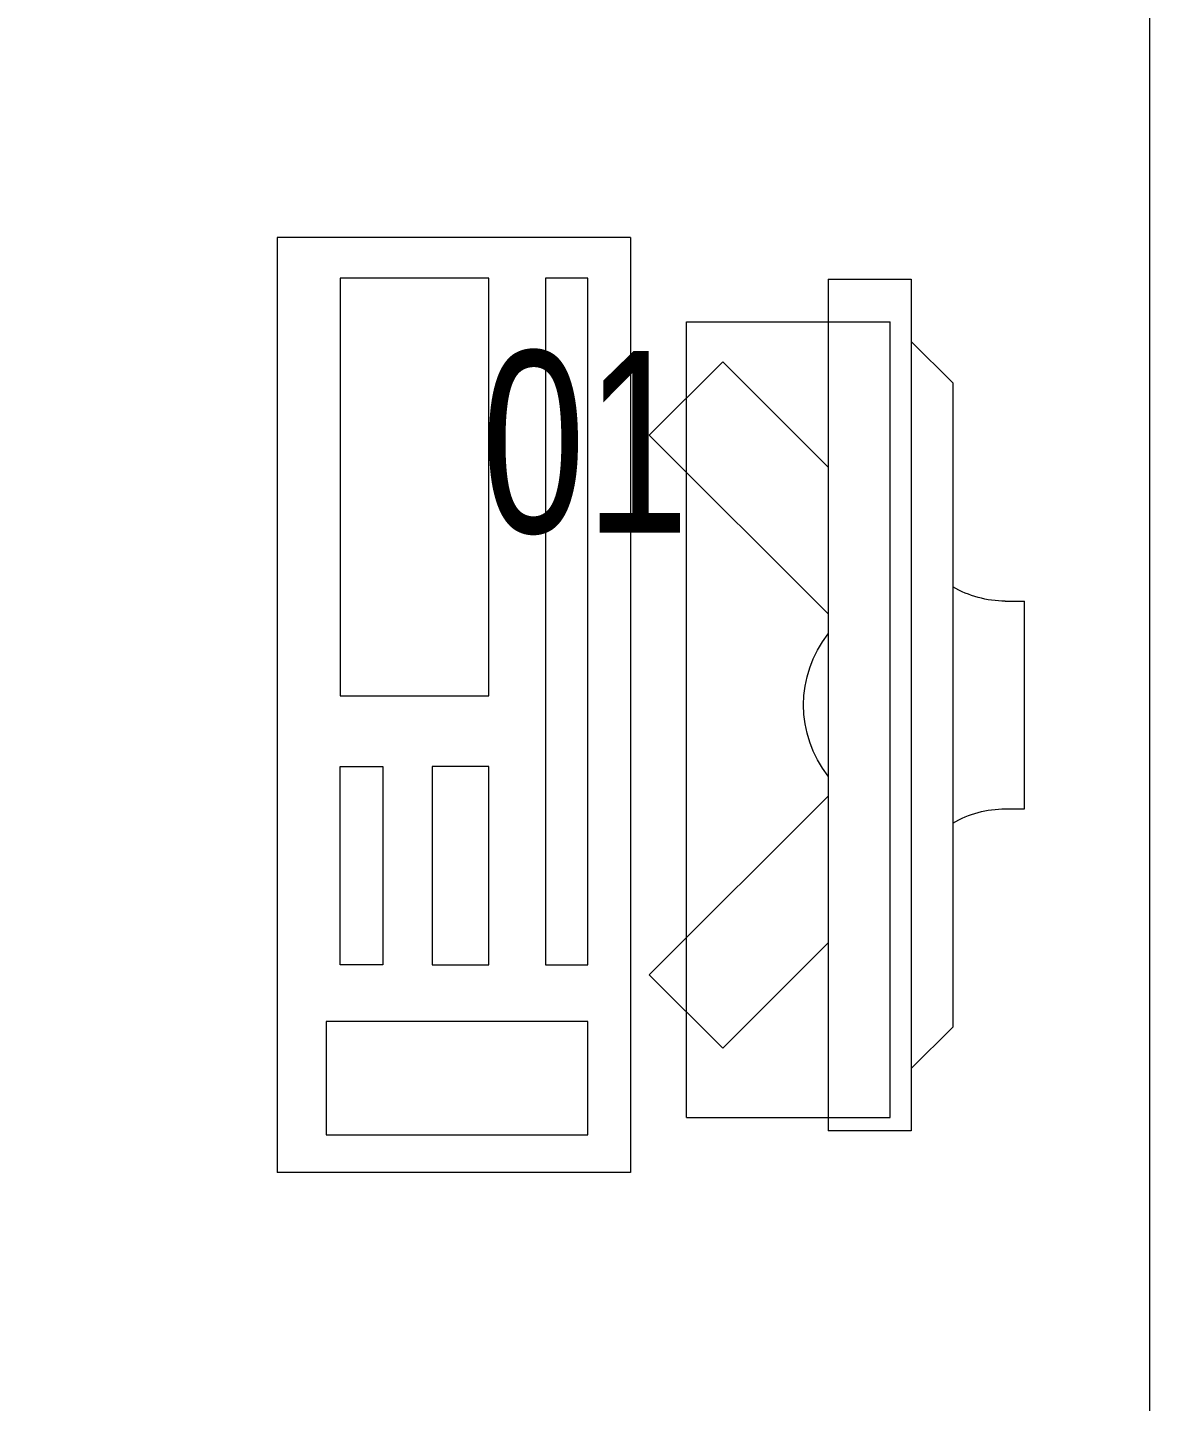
# Model space of a CAD drawing. Header units: metres. Extents: x -18745 to 220762, y -1579758 to -1356048.
# Drawn here: x 141092 to 141631, y -1428740 to -1428079 of the extents above; entities that cross this region are included whole.
import ezdxf

# ---------------------------------------------------------------- set-up
doc = ezdxf.new("R2010")
doc.units = ezdxf.units.M
doc.layers.get('0').update_dxf_attribs({"lineweight": 0})
doc.layers.add('A-100 - Copy$0$Medical Equipment and Furniture', color=8, linetype='Continuous', lineweight=0)
doc.layers.add('A-100 - Copy$0$Walls', color=8, linetype='Continuous', lineweight=0)
doc.styles.add('A-100 - Copy$0$X3G_ENTITY_257CFD', font='swisscl.ttf', dxfattribs={"height": 200})

# ---------------------------------------------------------------- blocks, each defined once
blk = doc.blocks.new('A-100 - Copy$0$ITCWLS1-P')
for p, q in [((-0.17, 0.45), (-0.17, 0)), ((-0.17, 0.45), (0, 0.45)), ((0, 0.45), (0, 0)), ((-0.26509, 0.43, 0), (-0.30509, 0.43, 0)), ((-0.30509, 0.43, 0), (-0.30509, 0.02, 0)), ((-0.26509, 0.43, 0), (-0.26509, 0.02, 0)), ((-0.14957, 0.43047), (-0.12914, 0.43047)), ((-0.12914, 0.43047), (-0.12914, 0.40893)), ((-0.197, 0.40939), (-0.295, 0.40939)), ((-0.295, 0.02639), (-0.295, 0.40939)), ((-0.197, 0.02639), (-0.197, 0.40939)), ((-0.32509, 0.38, 0), (-0.30509, 0.4, 0)), ((-0.32509, 0.38, 0), (-0.32509, 0.07, 0)), ((-0.35032, 0.275), (-0.35961, 0.275)), ((-0.35961, 0.175), (-0.35961, 0.275)), ((-0.35032, 0.175), (-0.35961, 0.175)), ((-0.32509, 0.07, 0), (-0.30509, 0.05, 0)), ((-0.30509, 0.02, 0), (-0.26509, 0.02, 0)), ((-0.197, 0.02639), (-0.295, 0.02639)), ((-0.17, 0), (0, 0))]:
    blk.add_line(p, q)
at = {"extrusion": (2.48281e-10, 3.18408e-10, -1)}
for p, q in [((-0.26509, 0.33952), (-0.21443, 0.39019)), ((-0.17907, 0.35483), (-0.21443, 0.39019)), ((-0.26509, 0.26881), (-0.17907, 0.35483))]:
    blk.add_line(p, q, dxfattribs=at)
at = {"extrusion": (2.48281e-10, -3.18408e-10, -1)}
for p, q in [((-0.26509, 0.18119), (-0.17907, 0.09517)), ((-0.26509, 0.11048), (-0.21443, 0.05981)), ((-0.17907, 0.09517), (-0.21443, 0.05981))]:
    blk.add_line(p, q, dxfattribs=at)
for points in [[(-0.12914, 0.40893), (-0.12914, 0.09996), (-0.14957, 0.09996), (-0.14957, 0.43047)], [(-0.14957, 0.09997), (-0.14957, 0.09997), (-0.14957, 0.09997), (-0.14957, 0.09997), (-0.14957, 0.09997), (-0.14957, 0.09997), (-0.14957, 0.09997), (-0.14957, 0.09997), (-0.14957, 0.09997)], [(-0.14957, 0.09997), (-0.14957, 0.09997), (-0.14957, 0.09997), (-0.14957, 0.09997), (-0.14957, 0.09997), (-0.14957, 0.09997), (-0.14957, 0.09997), (-0.14957, 0.09997), (-0.14957, 0.09997), (-0.14957, 0.09997), (-0.14957, 0.09997), (-0.14957, 0.09997), (-0.14957, 0.09997), (-0.14957, 0.09997), (-0.14957, 0.09997), (-0.14957, 0.09997), (-0.14957, 0.09997), (-0.14957, 0.09997)], [(-0.14957, 0.09996), (-0.14957, 0.09996), (-0.14957, 0.09996), (-0.14957, 0.09996), (-0.14957, 0.09996), (-0.14957, 0.09996), (-0.14957, 0.09996), (-0.14957, 0.09996), (-0.14957, 0.09996), (-0.14957, 0.09996)], [(-0.14957, 0.09996), (-0.14957, 0.09996), (-0.14957, 0.09996), (-0.14957, 0.09996), (-0.14957, 0.09996), (-0.14957, 0.09996), (-0.14957, 0.09996)], [(-0.14957, 0.09997), (-0.14957, 0.09997), (-0.14957, 0.09997), (-0.14957, 0.09997), (-0.14957, 0.09997), (-0.14957, 0.09997), (-0.14957, 0.09997), (-0.14957, 0.09997), (-0.14957, 0.09997), (-0.14957, 0.09997)], [(-0.14957, 0.09997), (-0.14957, 0.09997), (-0.14957, 0.09997), (-0.14957, 0.09997), (-0.14957, 0.09997), (-0.14957, 0.09997), (-0.14957, 0.09997), (-0.14957, 0.09997), (-0.14957, 0.09997), (-0.14957, 0.09997), (-0.14957, 0.09997), (-0.14957, 0.09997), (-0.14957, 0.09997), (-0.14957, 0.09997), (-0.14957, 0.09997)], [(-0.14957, 0.09997), (-0.14957, 0.09997), (-0.14957, 0.09997), (-0.14957, 0.09997), (-0.14957, 0.09997), (-0.14957, 0.09997), (-0.14957, 0.09997), (-0.14957, 0.09997), (-0.14957, 0.09997), (-0.14957, 0.09997)], [(-0.14957, 0.09997), (-0.14957, 0.09997), (-0.14957, 0.09997), (-0.14957, 0.09997), (-0.14957, 0.09997), (-0.14957, 0.09997), (-0.14957, 0.09997), (-0.14957, 0.09997), (-0.14957, 0.09997), (-0.14957, 0.09997)], [(-0.14957, 0.09996), (-0.14957, 0.09996), (-0.14957, 0.09996), (-0.14957, 0.09996), (-0.14957, 0.09996), (-0.14957, 0.09996), (-0.14957, 0.09996), (-0.14957, 0.09996), (-0.14957, 0.09996), (-0.14957, 0.09996), (-0.14957, 0.09996), (-0.14957, 0.09996), (-0.14957, 0.09996), (-0.14957, 0.09996), (-0.14957, 0.09996), (-0.14957, 0.09996), (-0.14957, 0.09996), (-0.14957, 0.09996), (-0.14957, 0.09997), (-0.14957, 0.09997), (-0.14957, 0.09997), (-0.14957, 0.09997), (-0.14957, 0.09997), (-0.14957, 0.09997), (-0.14957, 0.09997), (-0.14957, 0.09997), (-0.14957, 0.09997), (-0.14957, 0.09997), (-0.14957, 0.09997), (-0.14957, 0.09997), (-0.14957, 0.09997), (-0.14957, 0.09997), (-0.14956, 0.09997), (-0.14956, 0.09997), (-0.14956, 0.09997), (-0.14956, 0.09996), (-0.14956, 0.09996), (-0.14956, 0.09996), (-0.14956, 0.09996), (-0.14956, 0.09996), (-0.14956, 0.09996), (-0.14956, 0.09996), (-0.14956, 0.09996), (-0.14956, 0.09996), (-0.14956, 0.09996), (-0.14956, 0.09996), (-0.14956, 0.09996), (-0.14956, 0.09996), (-0.14957, 0.09996), (-0.14957, 0.09996), (-0.14957, 0.09996), (-0.14957, 0.09996), (-0.14957, 0.09996), (-0.14957, 0.09996)], [(-0.14957, 0.09996), (-0.14957, 0.09996), (-0.14957, 0.09996), (-0.14957, 0.09996), (-0.14957, 0.09996), (-0.14957, 0.09996), (-0.14957, 0.09996), (-0.14957, 0.09996), (-0.14957, 0.09996), (-0.14957, 0.09996), (-0.14957, 0.09997), (-0.14957, 0.09997), (-0.14957, 0.09997), (-0.14957, 0.09996), (-0.14957, 0.09996), (-0.14957, 0.09996), (-0.14957, 0.09996), (-0.14957, 0.09996), (-0.14957, 0.09996), (-0.14957, 0.09997), (-0.14957, 0.09997), (-0.14957, 0.09997), (-0.14957, 0.09997), (-0.14957, 0.09997), (-0.14957, 0.09997), (-0.14957, 0.09997), (-0.14957, 0.09997), (-0.14957, 0.09997), (-0.14957, 0.09997), (-0.14957, 0.09997), (-0.14957, 0.09997), (-0.14957, 0.09997), (-0.14957, 0.09997), (-0.14957, 0.09997), (-0.14957, 0.09997), (-0.14957, 0.09997), (-0.14957, 0.09997), (-0.14957, 0.09997), (-0.14957, 0.09997), (-0.14957, 0.09997), (-0.14957, 0.09997), (-0.14957, 0.09997), (-0.14957, 0.09997), (-0.14957, 0.09997), (-0.14957, 0.09997), (-0.14957, 0.09997), (-0.14957, 0.09997), (-0.14957, 0.09997), (-0.14957, 0.09997), (-0.14957, 0.09997), (-0.14957, 0.09997), (-0.14957, 0.09997), (-0.14957, 0.09997), (-0.14957, 0.09997), (-0.14957, 0.09997), (-0.14957, 0.09997), (-0.14957, 0.09997), (-0.14957, 0.09997), (-0.14957, 0.09997), (-0.14957, 0.09997), (-0.14957, 0.09997), (-0.14957, 0.09997), (-0.14957, 0.09997), (-0.14957, 0.09997), (-0.14957, 0.09997), (-0.14957, 0.09997), (-0.14957, 0.09997), (-0.14957, 0.09997), (-0.14957, 0.09997), (-0.14957, 0.09997), (-0.14957, 0.09997), (-0.14957, 0.09997), (-0.14957, 0.09997), (-0.14957, 0.09997), (-0.14957, 0.09997), (-0.14957, 0.09997), (-0.14957, 0.09997), (-0.14957, 0.09997), (-0.14957, 0.09997), (-0.14957, 0.09997), (-0.14956, 0.09997), (-0.14957, 0.09997), (-0.14957, 0.09997), (-0.14957, 0.09997), (-0.14957, 0.09997), (-0.14956, 0.09997), (-0.14957, 0.09997), (-0.14957, 0.09997), (-0.14957, 0.09997), (-0.14957, 0.09997), (-0.14957, 0.09997), (-0.14957, 0.09997), (-0.14957, 0.09997), (-0.14957, 0.09997), (-0.14957, 0.09997), (-0.14957, 0.09997), (-0.14956, 0.09997), (-0.14957, 0.09996), (-0.14957, 0.09996), (-0.14957, 0.09996), (-0.14956, 0.09996), (-0.14957, 0.09996), (-0.14957, 0.09996), (-0.14957, 0.09996), (-0.14957, 0.09996), (-0.14957, 0.09996), (-0.14957, 0.09996), (-0.14957, 0.09996), (-0.14957, 0.09996), (-0.14957, 0.09996), (-0.14957, 0.09996)], [(-0.14957, 0.09996), (-0.14957, 0.09996), (-0.14957, 0.09996), (-0.14957, 0.09996), (-0.14957, 0.09996), (-0.14957, 0.09996), (-0.14957, 0.09996), (-0.14957, 0.09996)], [(-0.14957, 0.09996), (-0.14957, 0.09996), (-0.14957, 0.09996), (-0.14957, 0.09996), (-0.14957, 0.09996), (-0.14957, 0.09996), (-0.14957, 0.09996), (-0.14957, 0.09996), (-0.14957, 0.09996), (-0.14957, 0.09996), (-0.14957, 0.09996), (-0.14957, 0.09996), (-0.14957, 0.09996), (-0.14957, 0.09996), (-0.14957, 0.09996), (-0.14957, 0.09996), (-0.14957, 0.09996), (-0.14957, 0.09996), (-0.14957, 0.09996), (-0.14957, 0.09996), (-0.14957, 0.09996), (-0.14957, 0.09996), (-0.14957, 0.09996), (-0.14957, 0.09996), (-0.14957, 0.09996), (-0.14957, 0.09996), (-0.14957, 0.09996), (-0.14957, 0.09996), (-0.14957, 0.09996), (-0.14957, 0.09996), (-0.14957, 0.09996), (-0.14957, 0.09996), (-0.14957, 0.09996), (-0.14957, 0.09996), (-0.14957, 0.09996), (-0.14957, 0.09996), (-0.14957, 0.09996), (-0.14957, 0.09996), (-0.14957, 0.09996), (-0.14957, 0.09996), (-0.14957, 0.09996), (-0.14957, 0.09996), (-0.14957, 0.09996), (-0.14957, 0.09996), (-0.14957, 0.09996), (-0.14957, 0.09996), (-0.14957, 0.09996), (-0.14957, 0.09996), (-0.14956, 0.09996), (-0.14956, 0.09996), (-0.14956, 0.09996), (-0.14956, 0.09996), (-0.14957, 0.09996), (-0.14957, 0.09996), (-0.14957, 0.09996), (-0.14957, 0.09996), (-0.14957, 0.09996), (-0.14957, 0.09996), (-0.14956, 0.09996), (-0.14957, 0.09996), (-0.14957, 0.09996), (-0.14957, 0.09996), (-0.14957, 0.09996), (-0.14957, 0.09996), (-0.14957, 0.09996), (-0.14957, 0.09996), (-0.14957, 0.09996), (-0.14957, 0.09996), (-0.14957, 0.09996), (-0.14956, 0.09996), (-0.14956, 0.09996), (-0.14957, 0.09996), (-0.14957, 0.09996), (-0.14957, 0.09996), (-0.14957, 0.09996), (-0.14957, 0.09996), (-0.14957, 0.09996), (-0.14957, 0.09996), (-0.14957, 0.09996), (-0.14957, 0.09996), (-0.14957, 0.09996), (-0.14957, 0.09996), (-0.14957, 0.09996), (-0.14957, 0.09996), (-0.14957, 0.09996), (-0.14957, 0.09996), (-0.14957, 0.09996), (-0.14957, 0.09996), (-0.14957, 0.09996)], [(-0.14957, 0.09996), (-0.14957, 0.09996), (-0.14957, 0.09996), (-0.14957, 0.09996), (-0.14957, 0.09996), (-0.14957, 0.09996), (-0.14957, 0.09996), (-0.14957, 0.09996), (-0.14957, 0.09996), (-0.14957, 0.09996), (-0.14957, 0.09996), (-0.14957, 0.09996)], [(-0.14957, 0.09996), (-0.14957, 0.09996), (-0.14956, 0.09996), (-0.14956, 0.09996), (-0.14956, 0.09996), (-0.14956, 0.09996), (-0.14957, 0.09996)], [(-0.14957, 0.09996), (-0.14957, 0.09996), (-0.14957, 0.09996), (-0.14957, 0.09996), (-0.14957, 0.09996), (-0.14957, 0.09996), (-0.14957, 0.09996), (-0.14957, 0.09996), (-0.14957, 0.09996), (-0.14956, 0.09996), (-0.14956, 0.09996), (-0.14956, 0.09996), (-0.14956, 0.09996), (-0.14956, 0.09996), (-0.14956, 0.09996), (-0.14956, 0.09996), (-0.14957, 0.09996)]]:
    blk.add_lwpolyline(points)
for points in [[(-0.1019, 0.43047), (-0.03039, 0.43047), (-0.03039, 0.22944), (-0.1019, 0.22944)], [(-0.1019, 0.19536), (-0.07466, 0.19536), (-0.07466, 0.09996), (-0.1019, 0.09996)], [(-0.03039, 0.19536), (-0.05082, 0.19536), (-0.05082, 0.09996), (-0.03039, 0.09996)], [(-0.14956, 0.09996), (-0.14956, 0.09996), (-0.14956, 0.09996), (-0.14956, 0.09996), (-0.14956, 0.09996), (-0.14956, 0.09996), (-0.14956, 0.09996), (-0.14956, 0.09996), (-0.14957, 0.09996), (-0.14957, 0.09996), (-0.14957, 0.09996), (-0.14957, 0.09996), (-0.14957, 0.09996), (-0.14957, 0.09996), (-0.14957, 0.09996), (-0.14957, 0.09996), (-0.14957, 0.09996), (-0.14957, 0.09996), (-0.14957, 0.09996), (-0.14957, 0.09996), (-0.14957, 0.09996), (-0.14957, 0.09996), (-0.14957, 0.09996), (-0.14957, 0.09996), (-0.14957, 0.09996), (-0.14957, 0.09996), (-0.14957, 0.09996), (-0.14957, 0.09996), (-0.14957, 0.09996), (-0.14957, 0.09996), (-0.14957, 0.09996), (-0.14957, 0.09996), (-0.14957, 0.09996), (-0.14957, 0.09996), (-0.14957, 0.09996), (-0.14957, 0.09996), (-0.14957, 0.09996), (-0.14957, 0.09996), (-0.14957, 0.09996), (-0.14957, 0.09996), (-0.14957, 0.09996), (-0.14957, 0.09996), (-0.14957, 0.09996), (-0.14957, 0.09996), (-0.14957, 0.09996), (-0.14957, 0.09996), (-0.14957, 0.09996), (-0.14957, 0.09996), (-0.14957, 0.09996), (-0.14957, 0.09996), (-0.14957, 0.09996), (-0.14957, 0.09996), (-0.14957, 0.09996), (-0.14957, 0.09996), (-0.14957, 0.09996), (-0.14957, 0.09996), (-0.14957, 0.09996), (-0.14956, 0.09996), (-0.14956, 0.09996), (-0.14956, 0.09996), (-0.14956, 0.09996), (-0.14956, 0.09996), (-0.14956, 0.09996), (-0.14956, 0.09996), (-0.14956, 0.09996), (-0.14956, 0.09996), (-0.14956, 0.09996), (-0.14956, 0.09996), (-0.14956, 0.09996), (-0.14956, 0.09996), (-0.14956, 0.09996), (-0.14956, 0.09996), (-0.14956, 0.09996), (-0.14956, 0.09996), (-0.14956, 0.09996), (-0.14956, 0.09996), (-0.14956, 0.09996), (-0.14956, 0.09996), (-0.14956, 0.09996), (-0.14956, 0.09996), (-0.14956, 0.09996), (-0.14956, 0.09996), (-0.14956, 0.09996), (-0.14956, 0.09996), (-0.14956, 0.09996), (-0.14956, 0.09996), (-0.14956, 0.09996), (-0.14956, 0.09996), (-0.14956, 0.09996), (-0.14957, 0.09996), (-0.14957, 0.09996), (-0.14957, 0.09996), (-0.14957, 0.09996), (-0.14957, 0.09996), (-0.14957, 0.09996), (-0.14957, 0.09996), (-0.14957, 0.09996), (-0.14957, 0.09996), (-0.14957, 0.09996), (-0.14957, 0.09996), (-0.14957, 0.09996), (-0.14957, 0.09996), (-0.14957, 0.09996), (-0.14957, 0.09996), (-0.14957, 0.09996), (-0.14957, 0.09996), (-0.14957, 0.09996), (-0.14957, 0.09996), (-0.14957, 0.09996), (-0.14957, 0.09996), (-0.14957, 0.09996), (-0.14957, 0.09996), (-0.14957, 0.09996), (-0.14957, 0.09996), (-0.14957, 0.09996), (-0.14957, 0.09996), (-0.14957, 0.09996), (-0.14957, 0.09996), (-0.14957, 0.09996), (-0.14957, 0.09996), (-0.14957, 0.09996), (-0.14957, 0.09996), (-0.14957, 0.09996), (-0.14957, 0.09996), (-0.14957, 0.09996), (-0.14957, 0.09996), (-0.14957, 0.09996), (-0.14957, 0.09996), (-0.14957, 0.09996), (-0.14957, 0.09996), (-0.14957, 0.09996), (-0.14957, 0.09996), (-0.14957, 0.09996), (-0.14957, 0.09996), (-0.14957, 0.09996), (-0.14957, 0.09996), (-0.14957, 0.09996), (-0.14957, 0.09996), (-0.14957, 0.09996), (-0.14957, 0.09996), (-0.14957, 0.09996), (-0.14957, 0.09996), (-0.14957, 0.09996), (-0.14957, 0.09996), (-0.14957, 0.09996), (-0.14957, 0.09996), (-0.14957, 0.09996), (-0.14957, 0.09996), (-0.14957, 0.09996), (-0.14957, 0.09996), (-0.14957, 0.09996), (-0.14957, 0.09996), (-0.14957, 0.09996), (-0.14957, 0.09996), (-0.14956, 0.09996), (-0.14956, 0.09996), (-0.14956, 0.09996), (-0.14956, 0.09996), (-0.14956, 0.09996), (-0.14956, 0.09996), (-0.14956, 0.09996), (-0.14956, 0.09996), (-0.14956, 0.09996), (-0.14956, 0.09996), (-0.14956, 0.09996), (-0.14956, 0.09996), (-0.14956, 0.09996), (-0.14956, 0.09996), (-0.14956, 0.09996), (-0.14956, 0.09996), (-0.14956, 0.09996), (-0.14956, 0.09996), (-0.14956, 0.09996), (-0.14956, 0.09996), (-0.14956, 0.09996), (-0.14956, 0.09996), (-0.14956, 0.09996), (-0.14956, 0.09996), (-0.14956, 0.09996), (-0.14956, 0.09996), (-0.14956, 0.09996), (-0.14956, 0.09996), (-0.14956, 0.09996), (-0.14956, 0.09996), (-0.14956, 0.09996), (-0.14956, 0.09996), (-0.14956, 0.09996), (-0.14956, 0.09996), (-0.14956, 0.09996), (-0.14956, 0.09996), (-0.14956, 0.09996), (-0.14956, 0.09996), (-0.14956, 0.09996), (-0.14956, 0.09996), (-0.14956, 0.09996), (-0.14956, 0.09996), (-0.14956, 0.09996), (-0.14956, 0.09996), (-0.14956, 0.09996), (-0.14956, 0.09996), (-0.14956, 0.09996), (-0.14957, 0.09996), (-0.14957, 0.09996), (-0.14957, 0.09996), (-0.14957, 0.09996), (-0.14957, 0.09996), (-0.14957, 0.09996), (-0.14957, 0.09996), (-0.14957, 0.09996), (-0.14957, 0.09996), (-0.14957, 0.09996), (-0.14957, 0.09996), (-0.14957, 0.09996), (-0.14957, 0.09996), (-0.14957, 0.09996), (-0.14957, 0.09996), (-0.14957, 0.09996), (-0.14957, 0.09996), (-0.14957, 0.09996), (-0.14957, 0.09996), (-0.14957, 0.09996), (-0.14957, 0.09996), (-0.14957, 0.09996), (-0.14957, 0.09996), (-0.14957, 0.09996), (-0.14957, 0.09996), (-0.14957, 0.09996), (-0.14957, 0.09996), (-0.14957, 0.09996), (-0.14957, 0.09996), (-0.14957, 0.09996), (-0.14957, 0.09996), (-0.14957, 0.09996), (-0.14957, 0.09996), (-0.14957, 0.09996), (-0.14956, 0.09996), (-0.14956, 0.09996), (-0.14956, 0.09996), (-0.14956, 0.09996), (-0.14956, 0.09996), (-0.14956, 0.09996), (-0.14956, 0.09996), (-0.14956, 0.09996), (-0.14956, 0.09996), (-0.14956, 0.09996), (-0.14956, 0.09996), (-0.14956, 0.09996), (-0.14956, 0.09996), (-0.14956, 0.09996), (-0.14956, 0.09996), (-0.14956, 0.09996), (-0.14956, 0.09996), (-0.14956, 0.09996), (-0.14956, 0.09996), (-0.14956, 0.09996), (-0.14956, 0.09996), (-0.14956, 0.09996), (-0.14956, 0.09996), (-0.14956, 0.09996), (-0.14956, 0.09996), (-0.14956, 0.09996), (-0.14956, 0.09996), (-0.14956, 0.09996), (-0.14956, 0.09996), (-0.14956, 0.09996), (-0.14956, 0.09996), (-0.14956, 0.09996), (-0.14956, 0.09996), (-0.14956, 0.09996), (-0.14956, 0.09996), (-0.14956, 0.09996), (-0.14956, 0.09996), (-0.14956, 0.09996), (-0.14956, 0.09996), (-0.14956, 0.09996), (-0.14956, 0.09996), (-0.14956, 0.09996)], [(-0.14957, 0.09996), (-0.14957, 0.09996), (-0.14957, 0.09996), (-0.14957, 0.09996), (-0.14957, 0.09996), (-0.14957, 0.09996), (-0.14957, 0.09996), (-0.14957, 0.09996), (-0.14957, 0.09996), (-0.14957, 0.09996), (-0.14957, 0.09996), (-0.14957, 0.09996), (-0.14957, 0.09996), (-0.14957, 0.09996), (-0.14957, 0.09996), (-0.14957, 0.09996), (-0.14957, 0.09996), (-0.14957, 0.09996), (-0.14957, 0.09996), (-0.14957, 0.09996), (-0.14957, 0.09996), (-0.14957, 0.09996), (-0.14957, 0.09996), (-0.14957, 0.09996), (-0.14957, 0.09996), (-0.14957, 0.09996), (-0.14957, 0.09996), (-0.14957, 0.09996), (-0.14957, 0.09996), (-0.14957, 0.09996), (-0.14957, 0.09996), (-0.14957, 0.09996), (-0.14957, 0.09996), (-0.14957, 0.09996), (-0.14957, 0.09996), (-0.14957, 0.09996), (-0.14957, 0.09996), (-0.14957, 0.09996), (-0.14957, 0.09996), (-0.14957, 0.09996), (-0.14957, 0.09996), (-0.14957, 0.09996), (-0.14957, 0.09996), (-0.14957, 0.09996), (-0.14957, 0.09996), (-0.14957, 0.09996), (-0.14957, 0.09996), (-0.14957, 0.09996), (-0.14957, 0.09996), (-0.14957, 0.09996), (-0.14957, 0.09996), (-0.14957, 0.09996), (-0.14957, 0.09996), (-0.14957, 0.09996), (-0.14957, 0.09996), (-0.14957, 0.09996), (-0.14957, 0.09996), (-0.14957, 0.09996), (-0.14957, 0.09996), (-0.14957, 0.09996), (-0.14957, 0.09996), (-0.14957, 0.09996), (-0.14957, 0.09996), (-0.14957, 0.09996), (-0.14957, 0.09996), (-0.14957, 0.09996), (-0.14957, 0.09996), (-0.14957, 0.09996), (-0.14957, 0.09996), (-0.14957, 0.09996), (-0.14957, 0.09996), (-0.14957, 0.09996), (-0.14957, 0.09996), (-0.14957, 0.09996), (-0.14957, 0.09996), (-0.14957, 0.09996), (-0.14957, 0.09996), (-0.14957, 0.09996), (-0.14957, 0.09996), (-0.14957, 0.09996), (-0.14957, 0.09996), (-0.14957, 0.09996), (-0.14957, 0.09996), (-0.14957, 0.09996), (-0.14957, 0.09996), (-0.14957, 0.09996), (-0.14957, 0.09996), (-0.14957, 0.09996), (-0.14957, 0.09996), (-0.14957, 0.09996), (-0.14957, 0.09996), (-0.14957, 0.09996), (-0.14957, 0.09996), (-0.14957, 0.09996), (-0.14957, 0.09996), (-0.14957, 0.09996), (-0.14957, 0.09996), (-0.14957, 0.09996), (-0.14957, 0.09996), (-0.14957, 0.09996), (-0.14957, 0.09996), (-0.14957, 0.09996), (-0.14957, 0.09996), (-0.14957, 0.09996), (-0.14957, 0.09996), (-0.14957, 0.09996), (-0.14957, 0.09996), (-0.14957, 0.09996), (-0.14957, 0.09996), (-0.14957, 0.09996), (-0.14957, 0.09996), (-0.14957, 0.09996), (-0.14957, 0.09996), (-0.14957, 0.09996), (-0.14957, 0.09996), (-0.14957, 0.09996), (-0.14957, 0.09996), (-0.14957, 0.09996), (-0.14957, 0.09996), (-0.14957, 0.09996), (-0.14957, 0.09996), (-0.14957, 0.09996), (-0.14957, 0.09996), (-0.14957, 0.09996), (-0.14957, 0.09996), (-0.14957, 0.09996), (-0.14957, 0.09996), (-0.14957, 0.09996), (-0.14957, 0.09996), (-0.14957, 0.09996), (-0.14957, 0.09996), (-0.14957, 0.09996), (-0.14957, 0.09996), (-0.14957, 0.09996), (-0.14957, 0.09996), (-0.14957, 0.09996), (-0.14957, 0.09996), (-0.14957, 0.09996), (-0.14957, 0.09996), (-0.14957, 0.09996), (-0.14957, 0.09996), (-0.14957, 0.09996), (-0.14957, 0.09996), (-0.14957, 0.09996), (-0.14957, 0.09996), (-0.14957, 0.09996), (-0.14957, 0.09996), (-0.14957, 0.09996), (-0.14957, 0.09996), (-0.14957, 0.09996), (-0.14957, 0.09996), (-0.14957, 0.09996), (-0.14957, 0.09996), (-0.14957, 0.09996), (-0.14957, 0.09996), (-0.14957, 0.09996), (-0.14957, 0.09996), (-0.14957, 0.09996), (-0.14957, 0.09996), (-0.14957, 0.09996), (-0.14957, 0.09996), (-0.14957, 0.09996), (-0.14957, 0.09996), (-0.14957, 0.09996), (-0.14957, 0.09996), (-0.14957, 0.09996), (-0.14957, 0.09996), (-0.14957, 0.09996), (-0.14957, 0.09996), (-0.14957, 0.09996), (-0.14957, 0.09996), (-0.14957, 0.09996), (-0.14957, 0.09996), (-0.14957, 0.09996), (-0.14957, 0.09996), (-0.14957, 0.09996), (-0.14957, 0.09996), (-0.14957, 0.09996), (-0.14957, 0.09996), (-0.14957, 0.09996), (-0.14957, 0.09996), (-0.14957, 0.09996), (-0.14957, 0.09996), (-0.14957, 0.09996), (-0.14957, 0.09996), (-0.14957, 0.09996), (-0.14957, 0.09996), (-0.14957, 0.09996), (-0.14957, 0.09996), (-0.14957, 0.09996), (-0.14957, 0.09996), (-0.14957, 0.09996), (-0.14957, 0.09996), (-0.14957, 0.09996), (-0.14957, 0.09996), (-0.14957, 0.09996), (-0.14957, 0.09996), (-0.14957, 0.09996), (-0.14957, 0.09996), (-0.14957, 0.09996), (-0.14957, 0.09996), (-0.14957, 0.09996), (-0.14957, 0.09996), (-0.14957, 0.09996), (-0.14957, 0.09996), (-0.14957, 0.09996), (-0.14957, 0.09996), (-0.14957, 0.09996), (-0.14957, 0.09996), (-0.14957, 0.09996), (-0.14957, 0.09996), (-0.14957, 0.09996), (-0.14957, 0.09996), (-0.14957, 0.09996)], [(-0.14957, 0.09996), (-0.14957, 0.09996), (-0.14957, 0.09996), (-0.14957, 0.09996), (-0.14957, 0.09996), (-0.14957, 0.09996), (-0.14957, 0.09996), (-0.14957, 0.09996), (-0.14957, 0.09996), (-0.14957, 0.09996), (-0.14957, 0.09996), (-0.14957, 0.09996), (-0.14957, 0.09996), (-0.14957, 0.09996), (-0.14957, 0.09996), (-0.14957, 0.09996), (-0.14957, 0.09996), (-0.14957, 0.09996), (-0.14957, 0.09996), (-0.14957, 0.09996), (-0.14957, 0.09996), (-0.14957, 0.09996), (-0.14957, 0.09996), (-0.14957, 0.09996), (-0.14957, 0.09996), (-0.14957, 0.09996), (-0.14957, 0.09996), (-0.14957, 0.09996), (-0.14957, 0.09996), (-0.14957, 0.09996), (-0.14957, 0.09996), (-0.14957, 0.09996), (-0.14957, 0.09996), (-0.14957, 0.09996), (-0.14957, 0.09996), (-0.14957, 0.09996), (-0.14957, 0.09996), (-0.14957, 0.09996), (-0.14957, 0.09996), (-0.14957, 0.09996), (-0.14957, 0.09996), (-0.14957, 0.09996), (-0.14957, 0.09996), (-0.14957, 0.09996), (-0.14957, 0.09996), (-0.14957, 0.09996), (-0.14957, 0.09996), (-0.14957, 0.09996), (-0.14957, 0.09996), (-0.14957, 0.09996), (-0.14957, 0.09996), (-0.14957, 0.09996), (-0.14957, 0.09996), (-0.14957, 0.09996), (-0.14957, 0.09996), (-0.14957, 0.09996), (-0.14957, 0.09996), (-0.14957, 0.09996), (-0.14957, 0.09996), (-0.14957, 0.09996), (-0.14957, 0.09996), (-0.14957, 0.09996), (-0.14957, 0.09996), (-0.14957, 0.09996), (-0.14957, 0.09996), (-0.14957, 0.09996), (-0.14957, 0.09996), (-0.14957, 0.09996), (-0.14957, 0.09996), (-0.14957, 0.09996), (-0.14957, 0.09996), (-0.14957, 0.09996), (-0.14957, 0.09996), (-0.14957, 0.09996), (-0.14957, 0.09996), (-0.14957, 0.09996), (-0.14957, 0.09996), (-0.14957, 0.09996), (-0.14957, 0.09996), (-0.14957, 0.09996), (-0.14957, 0.09996), (-0.14957, 0.09996), (-0.14957, 0.09996), (-0.14957, 0.09996), (-0.14957, 0.09996), (-0.14957, 0.09996), (-0.14957, 0.09996), (-0.14957, 0.09996), (-0.14957, 0.09996), (-0.14957, 0.09996), (-0.14957, 0.09996), (-0.14957, 0.09996), (-0.14957, 0.09996), (-0.14957, 0.09996), (-0.14957, 0.09996), (-0.14957, 0.09996), (-0.14957, 0.09996), (-0.14957, 0.09996), (-0.14957, 0.09996), (-0.14957, 0.09996), (-0.14957, 0.09996), (-0.14957, 0.09996), (-0.14957, 0.09996), (-0.14957, 0.09996), (-0.14957, 0.09996), (-0.14957, 0.09996), (-0.14957, 0.09996), (-0.14957, 0.09996), (-0.14957, 0.09996), (-0.14957, 0.09996), (-0.14957, 0.09996), (-0.14957, 0.09996), (-0.14957, 0.09996), (-0.14957, 0.09996), (-0.14957, 0.09996), (-0.14957, 0.09996), (-0.14957, 0.09996), (-0.14957, 0.09996), (-0.14957, 0.09996), (-0.14957, 0.09996), (-0.14957, 0.09996), (-0.14957, 0.09996), (-0.14957, 0.09996), (-0.14957, 0.09996), (-0.14957, 0.09996), (-0.14957, 0.09996), (-0.14957, 0.09996), (-0.14957, 0.09996), (-0.14957, 0.09996), (-0.14957, 0.09996), (-0.14957, 0.09996), (-0.14957, 0.09996), (-0.14957, 0.09996), (-0.14957, 0.09996), (-0.14957, 0.09996), (-0.14957, 0.09996), (-0.14957, 0.09996), (-0.14957, 0.09996), (-0.14957, 0.09996), (-0.14957, 0.09996), (-0.14957, 0.09996), (-0.14957, 0.09996), (-0.14957, 0.09996), (-0.14957, 0.09996), (-0.14957, 0.09996), (-0.14957, 0.09996), (-0.14957, 0.09996), (-0.14957, 0.09996), (-0.14957, 0.09996), (-0.14957, 0.09996), (-0.14957, 0.09996), (-0.14957, 0.09996), (-0.14957, 0.09996), (-0.14957, 0.09996), (-0.14957, 0.09996), (-0.14957, 0.09996), (-0.14957, 0.09996), (-0.14957, 0.09996), (-0.14957, 0.09996), (-0.14957, 0.09996), (-0.14957, 0.09996), (-0.14957, 0.09996), (-0.14957, 0.09996), (-0.14957, 0.09996), (-0.14957, 0.09996), (-0.14957, 0.09996), (-0.14957, 0.09996), (-0.14957, 0.09996), (-0.14957, 0.09996), (-0.14957, 0.09996), (-0.14957, 0.09996), (-0.14957, 0.09996), (-0.14957, 0.09996), (-0.14957, 0.09996), (-0.14957, 0.09996), (-0.14957, 0.09996), (-0.14957, 0.09996), (-0.14957, 0.09996), (-0.14957, 0.09996), (-0.14957, 0.09996), (-0.14957, 0.09996), (-0.14957, 0.09996), (-0.14957, 0.09996), (-0.14957, 0.09996), (-0.14957, 0.09996), (-0.14957, 0.09996), (-0.14957, 0.09996), (-0.14957, 0.09996), (-0.14957, 0.09996), (-0.14957, 0.09996), (-0.14957, 0.09996), (-0.14957, 0.09996), (-0.14957, 0.09996), (-0.14957, 0.09996), (-0.14957, 0.09996), (-0.14957, 0.09996), (-0.14957, 0.09996), (-0.14957, 0.09996), (-0.14957, 0.09996), (-0.14957, 0.09996), (-0.14957, 0.09996), (-0.14957, 0.09996), (-0.14957, 0.09996), (-0.14957, 0.09996), (-0.14957, 0.09996), (-0.14957, 0.09996), (-0.14957, 0.09996), (-0.14957, 0.09996), (-0.14957, 0.09996), (-0.14957, 0.09996), (-0.14957, 0.09996), (-0.14957, 0.09996), (-0.14957, 0.09996), (-0.14957, 0.09996), (-0.14957, 0.09996), (-0.14957, 0.09996), (-0.14957, 0.09996), (-0.14957, 0.09996), (-0.14957, 0.09996)], [(-0.14957, 0.0727), (-0.02358, 0.0727), (-0.02358, 0.01818), (-0.14957, 0.01818)]]:
    blk.add_lwpolyline(points, close=True)
for centre, radius, start, end in [((-0.35032, 0.325), 0.05, 270, 300.30934), ((-0.3089, 0.225), 0.05564, 321.94311, 38.05689), ((-0.35032, 0.125), 0.05, 59.69066, 90)]:
    blk.add_arc(centre, radius, start, end)
blk = doc.blocks.new('A-100 - Copy')
at = {"layer": 'A-100 - Copy$0$Medical Equipment and Furniture', "elevation": 0}
blk.add_lwpolyline([(141031.23, -1427737.69), (141631.23, -1427737.69), (141631.23, -1429342.69), (141031.23, -1429342.69)], close=True, dxfattribs=at)
at = {"layer": 'A-100 - Copy$0$Walls'}
blk.add_line((141631.23, -1427737.69, 0), (141631.23, -1430092.69, 0), dxfattribs=at)
at = {"layer": 'A-100 - Copy$0$Medical Equipment and Furniture', "extrusion": (2.20203e-06, 2.34751e-05, 1), "xscale": -1000.000000000001, "yscale": 1000.000000000001, "zscale": 1000, "rotation": 0.00141076369794213}
blk.add_blockref('A-100 - Copy$0$ITCWLS1-P', (141211.57, -1428630.14, -33.22), dxfattribs=at)
at = {"layer": 'A-100 - Copy$0$Medical Equipment and Furniture', "insert": (141359.86, -1428323.46, 2.36), "char_height": 87.473, "attachment_point": 8, "style": 'A-100 - Copy$0$X3G_ENTITY_257CFD'}
blk.add_mtext('01', dxfattribs=at)

msp = doc.modelspace()

# ---------------------------------------------------------------- block references
msp.add_blockref('A-100 - Copy', (0, 0))

doc.saveas('drawing.dxf')
